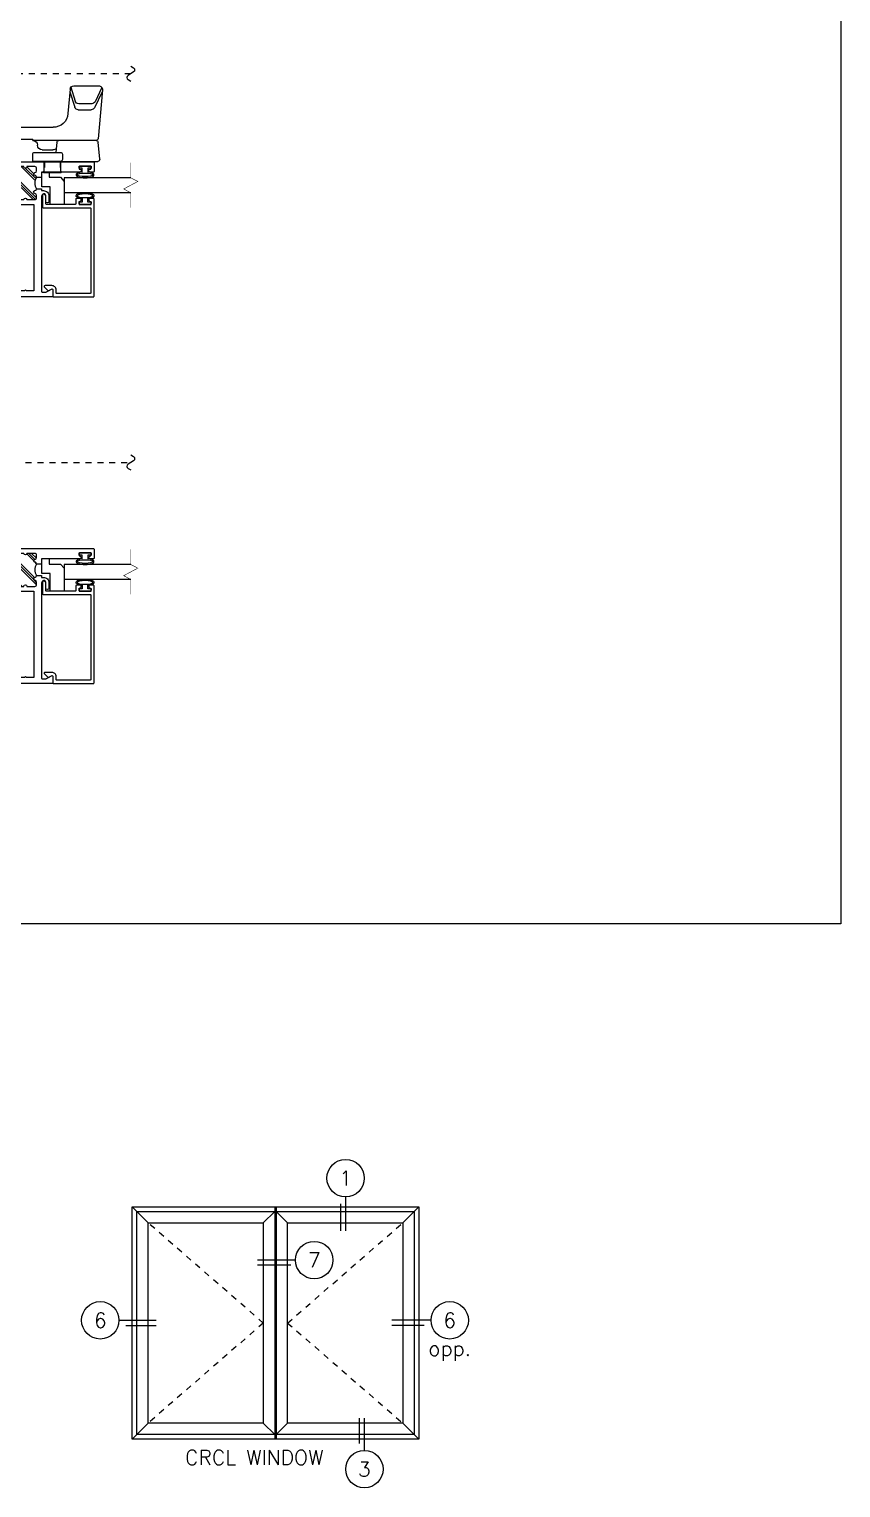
# Model space of a CAD drawing. Extents: x -7.4 to 79.9, y -10.6 to 40.1.
# Drawn here: x 21.73 to 35.26, y -8.03 to 16.29 of the extents above; entities that cross this region are included whole.
import ezdxf
from ezdxf.enums import TextEntityAlignment as Align

# ---------------------------------------------------------------- set-up
doc = ezdxf.new("R2010")
doc.units = 0
doc.header["$LTSCALE"] = 0.25
doc.header["$MEASUREMENT"] = 0
doc.linetypes.add('HIDDEN', pattern=[0.375, 0.25, -0.125])
doc.linetypes.add('HIDDEN2', pattern=[0.1875, 0.125, -0.0625])
doc.layers.get('0').update_dxf_attribs({"linetype": 'CONTINUOUS'})
for name, color, linetype in [('ELEV_FRAME', 1, 'CONTINUOUS'), ('ELEV_VENT', 5, 'CONTINUOUS'), ('GLASS', 7, 'CONTINUOUS'), ('LOCK', 7, 'CONTINUOUS'), ('MISC', 7, 'CONTINUOUS'), ('SCREEN', 92, 'CONTINUOUS'), ('TEXT', 7, 'CONTINUOUS'), ('VENT', 5, 'CONTINUOUS'), ('YK_GLASS_STOP', 5, 'CONTINUOUS')]:
    doc.layers.add(name, color=color, linetype=linetype)
doc.styles.get("Standard").update_dxf_attribs({"font": 'simplex.shx'})

# ---------------------------------------------------------------- blocks, each defined once
blk = doc.blocks.new('05P11-Z-BAR')
h = blk.add_hatch()
h.set_pattern_fill('PLAST', angle=45, style=0)
h.set_pattern_definition([(45, (-0.3846, -1e-07), (-0.176777, 0.176777), []), (45, (-0.4067, 0.0221), (-0.176777, 0.176777), []), (45, (-0.4288, 0.0442), (-0.176777, 0.176777), [])])
h.paths.add_polyline_path([(0.006, 1.12, -0.414214), (-0.018, 1.145, -0.414214), (0.006, 1.17), (0.006, 1.302, 0.414214), (-0.025, 1.333), (-0.063, 1.333, 0.38311), (-0.094, 1.305, -0.947716), (-0.143, 1.308), (-0.143, 1.403, 0.087329), (-0.394, 1.403), (-0.394, 1.308, -1), (-0.443, 1.308, 0.352985), (-0.473, 1.333), (-0.512, 1.333, 0.414214), (-0.544, 1.302), (-0.544, 1.17, -0.414214), (-0.518, 1.145, -0.414214), (-0.544, 1.12), (-0.544, 0.988, 0.414214), (-0.512, 0.957), (-0.474, 0.957, 0.38311), (-0.443, 0.985, -0.898027), (-0.394, 0.985, 0.38311), (-0.363, 0.957, -0.325577), (-0.174, 0.957, 0.363634), (-0.143, 0.982, -0.947716), (-0.094, 0.985, 0.38311), (-0.063, 0.957), (-0.025, 0.957, 0.414214), (0.006, 0.988)])
blk.add_line((-0.087, 0.877), (-0.087, 0.877))
for points in [[(-2.164, 2.28, -0.414214), (-2.154, 2.29), (-2.001, 2.29, -0.414214), (-1.991, 2.28), (-1.991, 2.226, -1), (-2.041, 2.226), (-2.041, 2.23, 0.414214), (-2.051, 2.24), (-2.081, 2.24, 0.414214), (-2.091, 2.23), (-2.091, 2.05, 0.414214), (-2.081, 2.04), (-2.051, 2.04, 0.414214), (-2.041, 2.05), (-2.041, 2.051, -1), (-1.991, 2.051), (-1.991, 1.413), (-0.403, 1.413, -0.414214), (-0.394, 1.403), (-0.394, 1.306, -0.888834), (-0.443, 1.306, 0.377258), (-0.474, 1.333), (-0.512, 1.333, 0.414214), (-0.544, 1.302), (-0.544, 1.17, -1), (-0.544, 1.12), (-0.544, 0.988, 0.414214), (-0.512, 0.957), (-0.474, 0.957, 0.383109), (-0.443, 0.985, -0.898027), (-0.394, 0.985, 0.38311), (-0.363, 0.957), (-0.363, 0.877), (-0.394, 0.877), (-0.394, 0.842, -0.414214), (-0.483, 0.752), (-0.571, 0.752, -1), (-0.571, 0.806), (-0.486, 0.806, 0.859155), (-0.486, 0.877), (-2.074, 0.877, 0.414214), (-2.084, 0.867), (-2.084, 0.797, 0.131652), (-2.082, 0.792), (-2.035, 0.709, -0.577353), (-2.048, 0.687), (-2.154, 0.687, -0.414214), (-2.164, 0.697), (-2.164, 2.28)], [(-0.025, 0.957, 0.414214), (0.006, 0.988), (0.006, 1.12, -1), (0.006, 1.17), (0.006, 1.302, 0.414214), (-0.025, 1.333), (-0.063, 1.333, 0.38311), (-0.094, 1.305, -0.947716), (-0.143, 1.308), (-0.143, 1.403, -0.414214), (-0.133, 1.413), (0.006, 1.413), (0.006, 1.603), (0.086, 1.603), (0.086, 0.01, -0.414214), (0.077, 0), (-0.077, 0, -0.414214), (-0.087, 0.01), (-0.087, 0.064, -1), (-0.037, 0.064), (-0.037, 0.06, 0.414214), (-0.027, 0.05), (0.003, 0.05, 0.414214), (0.014, 0.06), (0.014, 0.24, 0.414214), (0.003, 0.25), (-0.027, 0.25, 0.414214), (-0.037, 0.24), (-0.037, 0.239, -1), (-0.087, 0.239), (-0.087, 0.877), (-0.174, 0.877), (-0.174, 0.957, 0.363634), (-0.143, 0.982, -0.947716), (-0.094, 0.985, 0.38311), (-0.063, 0.957), (-0.025, 0.957)]]:
    blk.add_lwpolyline(points, format="xyb")
blk.add_lwpolyline([(-2.063, 1.16), (-2.063, 1.288), (-0.623, 1.288), (-0.623, 1.002), (-2.063, 1.002), (-2.063, 1.129), (-2.048, 1.145)], close=True)
at = {"color": 7}
for centre, radius, start, end in [((-0.269, 0.638), 0.775, 80.7195, 99.2805), ((-0.269, 0.828), 0.16, 53.9319, 126.0681)]:
    blk.add_arc(centre, radius, start, end, dxfattribs=at)
blk = doc.blocks.new('Screen Break Line')
at = {"layer": 'SCREEN'}
blk.add_lwpolyline([(0.127, -0.003), (0.097, -0.046, -0.530591), (0.03, -0.046), (-0.03, 0.046, 0.567229), (-0.099, 0.043), (-0.123, -0.003)], format="xyb", dxfattribs=at)
blk = doc.blocks.new('05P05-.25in_GLASS_STOP')
for p, q in [((-0.588, 0.25), (-0.623, 0.25)), ((-0.623, 0.25), (-0.623, 0.05)), ((-0.588, 0.198), (-0.588, 0.25)), ((-0.022, 0.198), (-0.022, 0.25)), ((-0.022, 0.25), (0.013, 0.25)), ((0.013, 0.25), (0.013, 0.05)), ((-0.623, 0.05), (-0.588, 0.05)), ((-0.526, 0.198), (-0.588, 0.198)), ((-0.588, 0.05), (-0.588, 0.103)), ((-0.588, 0.103), (-0.526, 0.103)), ((-0.084, 0.198), (-0.022, 0.198)), ((-0.022, 0.103), (-0.084, 0.103)), ((-0.022, 0.05), (-0.022, 0.103)), ((0.013, 0.05), (-0.022, 0.05))]:
    blk.add_line(p, q)
blk.add_lwpolyline([(-2.048, 0.632, 0.414214), (-1.978, 0.702), (-1.978, 0.817, 0.668179), (-2.003, 0.828), (-2.053, 0.778, 0.339454), (-2.057, 0.748), (-2.035, 0.71, -0.57735), (-2.048, 0.687), (-2.153, 0.687, 0.414214), (-2.163, 0.677), (-2.163, 0.01, 0.414214), (-2.153, 0), (-0.533, 0, 0.414214), (-0.523, 0.01), (-0.523, 0.064, 0.414214), (-0.548, 0.089), (-0.549, 0.089, 0.414214), (-0.573, 0.064), (-0.573, 0.06, -0.414214), (-0.583, 0.05), (-0.608, 0.05, -0.414214), (-0.623, 0.065), (-0.623, 0.235, -0.414214), (-0.608, 0.25), (-0.583, 0.25, -0.414214), (-0.573, 0.24), (-0.573, 0.239, 0.414214), (-0.549, 0.214), (-0.548, 0.214, 0.414214), (-0.523, 0.239), (-0.523, 0.288, 0.414214), (-0.538, 0.303), (-0.613, 0.303, -0.414214), (-0.623, 0.313), (-0.623, 0.795, -0.414214), (-0.613, 0.805), (-0.474, 0.805, 0.414214), (-0.447, 0.832), (-0.447, 0.833, 0.414214), (-0.474, 0.86), (-0.668, 0.86, 0.414214), (-0.678, 0.85), (-0.678, 0.065, -0.414214), (-0.688, 0.055), (-2.098, 0.055, -0.414214), (-2.108, 0.065), (-2.108, 0.622, -0.414214), (-2.098, 0.632)], format="xyb", close=True)
at = {"extrusion": (0, 0, -1)}
blk.add_ellipse((-0.479, 0.15), major_axis=(0, 0.129), ratio=0.232303, dxfattribs=at)
blk.add_ellipse((-0.131, 0.15), major_axis=(0, 0.129), ratio=0.232303)
for points in [[(-0.526, 0.198), (-0.524, 0.219), (-0.521, 0.239), (-0.512, 0.269), (-0.508, 0.28), (-0.495, 0.294), (-0.487, 0.298), (-0.479, 0.298), (-0.468, 0.298), (-0.46, 0.292), (-0.451, 0.279), (-0.447, 0.272), (-0.437, 0.244), (-0.433, 0.215), (-0.428, 0.136), (-0.432, 0.085), (-0.444, 0.034), (-0.448, 0.022), (-0.464, 0.005), (-0.478, 0), (-0.499, 0.008), (-0.504, 0.016), (-0.512, 0.032), (-0.515, 0.041), (-0.522, 0.067), (-0.524, 0.084), (-0.526, 0.103)], [(-0.084, 0.198), (-0.086, 0.219), (-0.089, 0.239), (-0.098, 0.269), (-0.102, 0.28), (-0.115, 0.294), (-0.123, 0.298), (-0.131, 0.298), (-0.142, 0.298), (-0.15, 0.292), (-0.159, 0.279), (-0.163, 0.272), (-0.173, 0.244), (-0.177, 0.215), (-0.182, 0.136), (-0.178, 0.085), (-0.166, 0.034), (-0.162, 0.022), (-0.146, 0.005), (-0.132, 0), (-0.111, 0.008), (-0.106, 0.016), (-0.098, 0.032), (-0.095, 0.041), (-0.088, 0.067), (-0.086, 0.084), (-0.084, 0.103)]]:
    blk.add_open_spline(points, degree=3, knots=[5.075676, 5.075676, 5.075676, 5.075676, 5.596595, 5.596595, 6.055763, 6.055763, 6.283185, 6.283185, 6.283185, 6.572914, 6.572914, 6.862642, 6.862642, 7.608886, 7.608886, 8.676451, 8.676451, 9.18434, 9.18434, 9.518242, 9.518242, 9.852144, 9.852144, 10.186046, 10.186046, 10.631436, 10.631436, 10.631436, 10.631436])
blk = doc.blocks.new('CAM_HANDLE')
for p, q in [((0, 0.1162), (0, 0.2715)), ((0.0085, 0.2793), (0.0804, 0.273)), ((0.0875, 0.2652), (0.0875, 0)), ((0.298, 0.2908), (0.0946, 0.273)), ((0.215, 0.19), (0.215, 0.2437)), ((0.29, 0.2901), (0.2238, 0.2578)), ((0.24, 0.2459), (0.24, 0.1922)), ((0.3075, 0.2886), (0.2488, 0.26)), ((0.315, 0.1716), (0.315, 0.2752)), ((0.0297, 0.124), (0.0078, 0.124)), ((0.3007, 0.156), (0.1991, 0.1471)), ((0.29, 0.1551), (0.226, 0.1751)), ((0.3089, 0.1592), (0.251, 0.1773)), ((0, 0.1162), (0, 0)), ((0.0375, 0.0078), (0.0375, 0.1162)), ((0.0804, 0.1005), (0.0375, 0.0967)), ((0.0475, 0.04), (0.0475, 0.0842)), ((0.142, -0.089), (0.142, 0.0848)), ((0, 0), (0.0297, 0)), ((0.0875, 0), (0.092, 0)), ((0.092, -0.1005), (0.092, 0)), ((0.1349, -0.0968), (0.092, -0.1005))]:
    blk.add_line(p, q)
for centre, radius, start, end in [((0.0078, 0.2715), 0.00781, 85, 180), ((0.0797, 0.2652), 0.00781, 0, 85), ((0.0953, 0.2652), 0.00781, 95, 180), ((0.2306, 0.2437), 0.0156, 115.98871, 180), ((0.2556, 0.2459), 0.0156, 115.98871, 180), ((0.2994, 0.2752), 0.0156, 0, 95), ((0.2306, 0.19), 0.0156, 180, 252.64538), ((0.2556, 0.1922), 0.0156, 180, 252.64538), ((0.0078, 0.1162), 0.00781, 90, 180), ((0.0297, 0.1162), 0.00781, 0, 90), ((0.2045, 0.0848), 0.0625, 95, 180), ((0.2994, 0.1716), 0.0156, 275, 0), ((0.0675, 0.0842), 0.02, 136.03248, 180), ((0.0797, 0.1083), 0.00781, 275, 0), ((0.0297, 0.0078), 0.00781, 270, 360), ((0.0675, 0.04), 0.02, 180, 270), ((0.0675, 0), 0.02, 0, 90), ((0.1342, -0.089), 0.00781, 275, 0)]:
    blk.add_arc(centre, radius, start, end)

msp = doc.modelspace()

# ---------------------------------------------------------------- linework, layer by layer
at = {"color": 7}
for p, q in [((21.965, 13.909), (22.261, 13.909)), ((21.965, 13.899), (22.261, 13.899)), ((21.973, 14.082), (22.253, 14.082)), ((21.973, 14.082), (21.973, 13.909)), ((22.253, 14.082), (22.253, 13.909))]:
    msp.add_line(p, q, dxfattribs=at)
at = {"color": 7, "linetype": 'HIDDEN2', "ltscale": 0.25}
for p, q in [((21.983, 14.082), (21.983, 13.909)), ((22.243, 14.082), (22.243, 13.909))]:
    msp.add_line(p, q, dxfattribs=at)
msp.add_lwpolyline([(-0.491, 37.129), (35.265, 37.129), (35.265, 1.373), (-0.491, 1.373)], close=True)
at = {"color": 7}
for centre, start, end in [((21.965, 13.904), 90, 270), ((22.261, 13.904), 270, 90)]:
    msp.add_arc(centre, 0.005, start, end, dxfattribs=at)
at = {"layer": 'ELEV_FRAME'}
for p, q in [((23.444, -3.348), (23.521, -3.425)), ((25.823, -3.348), (25.823, -7.223)), ((25.847, -3.348), (25.847, -7.223)), ((28.149, -3.425), (28.226, -3.348)), ((23.444, -7.223), (23.521, -7.145)), ((28.226, -7.223), (28.149, -7.145))]:
    msp.add_line(p, q, dxfattribs=at)
msp.add_lwpolyline([(23.444, -7.223), (23.444, -3.348), (28.226, -3.348), (28.226, -7.223)], close=True, dxfattribs=at)
at = {"layer": 'ELEV_VENT'}
for p, q in [((23.712, -3.616), (23.521, -3.425)), ((25.633, -3.616), (25.823, -3.425)), ((26.038, -3.616), (25.847, -3.425)), ((27.958, -3.616), (28.149, -3.425)), ((23.712, -6.954), (23.521, -7.145)), ((25.633, -6.954), (25.823, -7.145)), ((26.038, -6.954), (25.847, -7.145)), ((27.958, -6.954), (28.149, -7.145))]:
    msp.add_line(p, q, dxfattribs=at)
for points in [[(23.521, -7.145), (23.521, -3.425), (25.823, -3.425), (25.823, -7.145)], [(23.712, -6.954), (23.712, -3.616), (25.633, -3.616), (25.633, -6.954)], [(25.847, -7.145), (25.847, -3.425), (28.149, -3.425), (28.149, -7.145)], [(26.038, -6.954), (26.038, -3.616), (27.958, -3.616), (27.958, -6.954)]]:
    msp.add_lwpolyline(points, close=True, dxfattribs=at)
at = {"layer": 'GLASS', "color": 7, "linetype": 'Continuous'}
for p, q in [((23.423, 13.808), (22.31, 13.808)), ((23.423, 13.558), (22.31, 13.558)), ((23.423, 7.361), (22.31, 7.361)), ((23.423, 7.111), (22.31, 7.111))]:
    msp.add_line(p, q, dxfattribs=at)
at = {"layer": 'MISC'}
for p, q in [((22.31, 13.808), (22.31, 13.559)), ((22.31, 7.361), (22.31, 7.113))]:
    msp.add_line(p, q, dxfattribs=at)
at = {"layer": 'MISC', "linetype": 'HIDDEN'}
for p, q in [((25.633, -5.285), (23.712, -3.616)), ((26.038, -5.285), (27.958, -3.616)), ((25.633, -5.285), (23.712, -6.954)), ((26.038, -5.285), (27.958, -6.954))]:
    msp.add_line(p, q, dxfattribs=at)
at = {"layer": 'MISC', "linetype": 'Continuous'}
for points in [[(22.062, 13.901), (22.062, 13.901), (22.062, 13.816), (22.251, 13.816), (22.31, 13.747), (22.31, 13.365), (22.079, 13.365), (22.079, 13.659), (21.937, 13.659), (21.937, 13.901)], [(22.062, 7.455), (22.062, 7.455), (22.062, 7.369), (22.251, 7.369), (22.31, 7.301), (22.31, 6.919), (22.079, 6.919), (22.079, 7.212), (21.937, 7.212), (21.937, 7.455)]]:
    msp.add_lwpolyline(points, dxfattribs=at)
at = {"layer": 'MISC', "const_width": 0.0094}
for points in [[(23.423, 13.309), (23.423, 13.558), (23.305, 13.622), (23.54, 13.747), (23.423, 13.808), (23.423, 14.059)], [(23.423, 6.863), (23.423, 7.111), (23.305, 7.175), (23.54, 7.3), (23.423, 7.361), (23.423, 7.613)]]:
    msp.add_lwpolyline(points, dxfattribs=at)
at = {"layer": 'SCREEN', "linetype": 'HIDDEN'}
for p, q in [((23.423, 15.544), (21.465, 15.544)), ((21.465, 9.062), (23.423, 9.062))]:
    msp.add_line(p, q, dxfattribs=at)
at = {"layer": 'TEXT'}
for p, q in [((22.061, 13.899), (21.936, 13.899)), ((26.921, -3.297), (26.921, -3.75)), ((27.005, -3.182), (27.005, -3.75)), ((26.17, -4.236), (25.537, -4.236)), ((26.091, -4.32), (25.537, -4.32)), ((23.226, -5.24), (23.846, -5.24)), ((23.342, -5.324), (23.846, -5.324)), ((28.43, -5.24), (27.778, -5.24)), ((28.315, -5.324), (27.778, -5.324)), ((27.235, -7.293), (27.235, -6.871)), ((27.319, -7.409), (27.319, -6.871))]:
    msp.add_line(p, q, dxfattribs=at)
for centre in [(27.005, -2.87), (26.482, -4.236), (22.914, -5.24), (28.742, -5.24), (27.319, -7.721)]:
    msp.add_circle(centre, 0.312, dxfattribs=at)

# ---------------------------------------------------------------- block references
at = {"layer": 'LOCK', "xscale": -4, "yscale": 4, "zscale": 4, "rotation": 270}
msp.add_blockref('CAM_HANDLE', (21.787, 14.082), dxfattribs=at)
at = {"layer": 'SCREEN', "rotation": 90}
for p in [(23.423, 15.544), (23.423, 9.062)]:
    msp.add_blockref('Screen Break Line', p, dxfattribs=at)
at = {"layer": 'VENT', "rotation": 90}
for p in [(22.81, 13.988), (22.81, 7.541)]:
    msp.add_blockref('05P11-Z-BAR', p, dxfattribs=at)
at = {"layer": 'YK_GLASS_STOP', "rotation": 90}
for p in [(22.81, 13.988), (22.81, 7.541)]:
    msp.add_blockref('05P05-.25in_GLASS_STOP', p, dxfattribs=at)

# ---------------------------------------------------------------- texts
at = {"layer": 'TEXT'}
for s, p in [('1', (27.005, -2.87)), ('7', (26.482, -4.236)), ('6', (22.914, -5.24)), ('6', (28.742, -5.24)), ('3', (27.319, -7.721))]:
    msp.add_text(s, height=0.248, dxfattribs=at).set_placement(p, align=Align.MIDDLE_CENTER)
for s, p in [('opp.', (28.742, -5.832)), ('CRCL WINDOW', (25.482, -7.65))]:
    msp.add_text(s, height=0.248, dxfattribs=at).set_placement(p, align=Align.CENTER)

doc.saveas('drawing.dxf')
